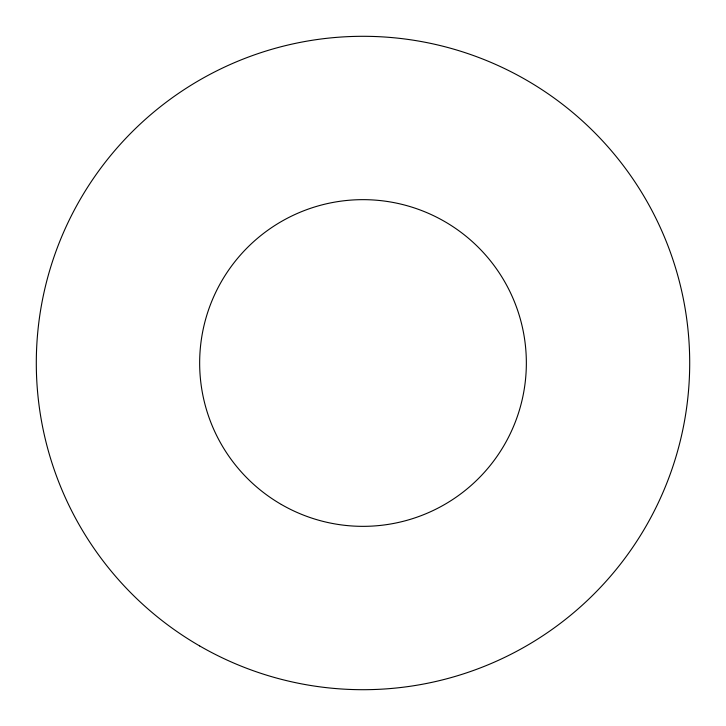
<?xml version="1.0" encoding="UTF-8"?>
<svg xmlns="http://www.w3.org/2000/svg" width="726" height="726" viewBox="0 0 726 726"><rect width="100%" height="100%" fill="white"/><g stroke="black" fill="none" stroke-linecap="round" stroke-linejoin="round"><path stroke-width="1.09" d="M199.65 645.931A326.7 326.7 0 0 0 689.7 363A326.7 326.7 0 0 0 199.65 80.069A326.7 326.7 0 0 0 199.65 645.931M281.325 504.461A163.35 163.35 0 0 0 526.35 363A163.35 163.35 0 0 0 281.325 221.539A163.35 163.35 0 0 0 281.325 504.461"/></g></svg>
